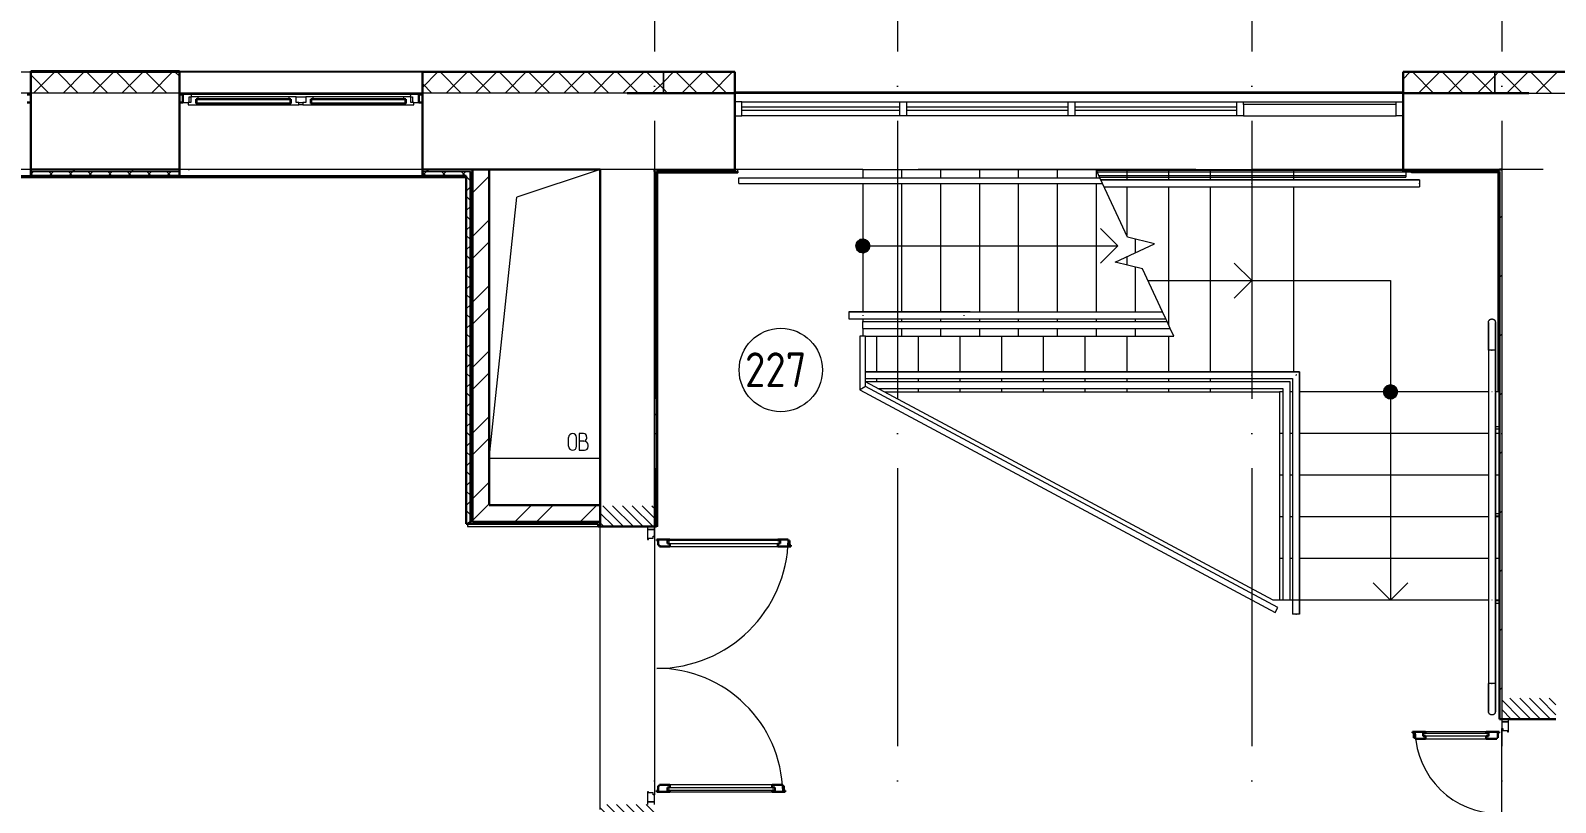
# Model space of a CAD drawing. Header units: millimetres. Extents: x -695119 to 412940, y -249585 to 622758.
# Drawn here: x 288449 to 299428, y 102757 to 108312 of the extents above; entities that cross this region are included whole.
import ezdxf

# ---------------------------------------------------------------- set-up
doc = ezdxf.new("R2010")
doc.units = ezdxf.units.MM
doc.linetypes.add('ADSK_Линия сетки', pattern=[25, 20, -2.5, 0, -2.5])
doc.linetypes.add('ADSK_Штриховая_ш2 п1_5', pattern=[4.5, 3, -1.5])
for name, color, linetype, lineweight in [('_ Окна', 252, 'Continuous', 30), ('Витраж', 252, 'Continuous', 9), ('Двери', 8, 'Continuous', 9), ('Лестницы', 8, 'Continuous', 9), ('Линии', 7, 'Continuous', 9), ('Марки помещений', 8, 'Continuous', 20), ('Ограждение', 8, 'Continuous', 9), ('Окна', 252, 'Continuous', 9), ('Оси', 252, 'Continuous', 9), ('Панели витража', 8, 'Continuous', 9), ('Перекрытие', 252, 'Continuous', 18), ('Стены внутренние', 252, 'Continuous', 18), ('Стены наружные', 252, 'Continuous', 18), ('Стены штриховка', 7, 'Continuous', 9), ('Стрелки вверх', 7, 'Continuous', 18)]:
    doc.layers.add(name, color=color, linetype=linetype, lineweight=lineweight)
doc.layers.add('Двери открывание', color=7, linetype='Continuous', lineweight=9, true_color=0xc0c0c0)
doc.styles.add('GOST Common_2', font='', dxfattribs={"width": 0.9, "height": 250})
doc.styles.get('GOST Common_2').set_extended_font_data('GOST type B')

# ---------------------------------------------------------------- blocks, each defined once
blk = doc.blocks.new('план 2 этажа')
at = {"layer": 'Двери', "lineweight": 18, "true_color": 0x636466}
h = blk.add_hatch(dxfattribs=at)
h.set_pattern_fill('FP_2', color=251, angle=-90, style=0, pattern_type=2)
h.set_pattern_definition([(315, (292745.813, 103866.636), (35.3553, 35.3553), [])])
h.paths.add_polyline_path([(292551, 102592), (292941, 102592), (292941, 102742), (292551, 102742)])
h.paths.add_polyline_path([(292551, 104742), (292941, 104742), (292941, 104892), (292551, 104892)])
h = blk.add_hatch(dxfattribs=at)
h.set_pattern_fill('FP_2', color=251, angle=90, style=0, pattern_type=2)
h.set_pattern_definition([(135, (299235.813, 102381.636), (-35.3553, -35.3553), [])])
h.paths.add_polyline_path([(299041, 101507), (299431, 101507), (299431, 101657), (299041, 101657), (299041, 101597)])
h.paths.add_polyline_path([(299041, 103357), (299431, 103357), (299431, 103507), (299041, 103507)])
at = {"layer": 'Стрелки вверх', "true_color": 0x636466}
h = blk.add_hatch(color=251, dxfattribs=at)
edge = h.paths.add_edge_path()
edge.add_arc((294441, 106762), 50, 0, 360)
for points in [[(294448, 106712), (294474, 106724), (294489, 106748), (294489, 106776), (294474, 106799), (294448, 106811), (294420, 106807), (294399, 106789), (294391, 106760), (294399, 106735), (294420, 106716)], [(298255, 105664), (298279, 105679), (298290, 105705), (298286, 105732), (298268, 105754), (298241, 105762), (298214, 105754), (298195, 105732), (298191, 105705), (298203, 105679), (298227, 105664)]]:
    blk.add_hatch(color=251, dxfattribs=at).paths.add_polyline_path(points)
h = blk.add_hatch(color=251, dxfattribs=at)
edge = h.paths.add_edge_path()
edge.add_arc((298241, 105712), 50, 0, 360)
at = {"layer": '_ Окна', "color": 251, "true_color": 0x636466}
for p, q in [((288451, 107852), (288426, 107852)), ((289546, 107852), (289521, 107852)), ((289546, 107794), (289546, 107852)), ((289644, 107818), (289641, 107818)), ((289641, 107818), (289641, 107786)), ((290321, 107818), (289644, 107818)), ((289644, 107818), (289644, 107786)), ((289644, 107786), (289644, 107818)), ((290321, 107786), (290321, 107818)), ((290321, 107818), (290321, 107786)), ((290324, 107818), (290321, 107818)), ((290324, 107786), (290324, 107818)), ((290471, 107818), (290468, 107818)), ((290468, 107818), (290468, 107786)), ((291148, 107818), (290471, 107818)), ((290471, 107818), (290471, 107786)), ((290471, 107786), (290471, 107818)), ((291148, 107786), (291148, 107818)), ((291148, 107818), (291148, 107786)), ((291151, 107818), (291148, 107818)), ((291151, 107786), (291151, 107818)), ((291271, 107852), (291246, 107852)), ((291246, 107852), (291246, 107794)), ((288426, 107794), (288451, 107794)), ((289521, 107794), (289546, 107794)), ((289641, 107786), (289644, 107786)), ((289644, 107786), (290321, 107786)), ((290321, 107786), (290324, 107786)), ((290468, 107786), (290471, 107786)), ((290471, 107786), (291148, 107786)), ((291148, 107786), (291151, 107786)), ((291246, 107794), (291271, 107794))]:
    blk.add_line(p, q, dxfattribs=at)
at = {"layer": '_ Окна', "color": 251, "lineweight": 18, "true_color": 0x636466}
for p, q in [((289605, 107852), (289546, 107852)), ((289546, 107852), (289546, 107794)), ((289592, 107794), (289592, 107835)), ((289592, 107835), (289604, 107835)), ((289604, 107835), (289604, 107794)), ((289654, 107835), (289604, 107835)), ((289610, 107835), (289605, 107852)), ((289641, 107786), (289641, 107818)), ((289641, 107818), (289659, 107818)), ((289659, 107818), (289654, 107835)), ((290310, 107835), (290306, 107818)), ((290306, 107818), (290324, 107818)), ((290361, 107835), (290310, 107835)), ((290324, 107818), (290324, 107786)), ((290361, 107794), (290361, 107835)), ((290431, 107835), (290431, 107794)), ((290481, 107835), (290431, 107835)), ((290468, 107786), (290468, 107818)), ((290468, 107818), (290486, 107818)), ((290486, 107818), (290481, 107835)), ((291137, 107835), (291133, 107818)), ((291133, 107818), (291151, 107818)), ((291188, 107835), (291137, 107835)), ((291151, 107818), (291151, 107786)), ((291186, 107852), (291182, 107835)), ((291246, 107852), (291186, 107852)), ((291188, 107794), (291188, 107835)), ((291188, 107835), (291200, 107835)), ((291200, 107835), (291200, 107794)), ((291246, 107794), (291246, 107852)), ((289546, 107794), (289584, 107794)), ((289604, 107794), (289584, 107794)), ((289584, 107794), (289584, 107777)), ((289584, 107777), (289640, 107777)), ((289640, 107777), (289641, 107778)), ((289659, 107786), (289641, 107786)), ((289641, 107778), (289642, 107777)), ((289642, 107777), (289656, 107777)), ((289656, 107777), (289659, 107786)), ((290324, 107786), (290306, 107786)), ((290306, 107786), (290308, 107777)), ((290308, 107777), (290323, 107777)), ((290323, 107777), (290324, 107778)), ((290324, 107778), (290325, 107777)), ((290325, 107777), (290381, 107777)), ((290381, 107794), (290361, 107794)), ((290381, 107777), (290381, 107794)), ((290431, 107794), (290411, 107794)), ((290411, 107794), (290411, 107777)), ((290411, 107777), (290467, 107777)), ((290467, 107777), (290468, 107778)), ((290486, 107786), (290468, 107786)), ((290468, 107778), (290469, 107777)), ((290469, 107777), (290483, 107777)), ((290483, 107777), (290486, 107786)), ((291151, 107786), (291133, 107786)), ((291133, 107786), (291135, 107777)), ((291135, 107777), (291150, 107777)), ((291150, 107777), (291151, 107778)), ((291151, 107778), (291152, 107777)), ((291152, 107777), (291208, 107777)), ((291208, 107794), (291188, 107794)), ((291208, 107777), (291208, 107794)), ((291208, 107794), (291246, 107794)), ((297183, 107779), (297183, 107699)), ((298281, 107779), (297183, 107779)), ((298281, 107699), (298281, 107779)), ((297183, 107699), (298281, 107699))]:
    blk.add_line(p, q, dxfattribs=at)
at = {"layer": 'Витраж', "color": 251, "lineweight": 18, "true_color": 0x636466}
for p, q in [((293571, 107799), (293521, 107799)), ((293521, 107699), (293521, 107799)), ((293571, 107699), (293571, 107799)), ((293521, 107699), (293571, 107699))]:
    blk.add_line(p, q, dxfattribs=at)
at = {"layer": 'Витраж', "color": 251, "true_color": 0x636466}
for p, q in [((293571, 107799), (294708, 107799)), ((294758, 107799), (295921, 107799)), ((295971, 107799), (297133, 107799)), ((297183, 107799), (298281, 107799)), ((294708, 107699), (293571, 107699)), ((295921, 107699), (294758, 107699)), ((297133, 107699), (295971, 107699))]:
    blk.add_line(p, q, dxfattribs=at)
at = {"layer": 'Витраж', "color": 251, "lineweight": 18, "true_color": 0x636466, "extrusion": (0, 0, -1)}
for p, q in [((294708, 107699), (294708, 107799)), ((294708, 107799), (294758, 107799)), ((294758, 107699), (294758, 107799)), ((295921, 107699), (295921, 107799)), ((295921, 107799), (295971, 107799)), ((295971, 107699), (295971, 107799)), ((297133, 107699), (297133, 107799)), ((297133, 107799), (297183, 107799)), ((297183, 107779), (297183, 107799)), ((298281, 107779), (298281, 107799)), ((298281, 107799), (298331, 107799)), ((298331, 107699), (298331, 107799)), ((294758, 107699), (294708, 107699)), ((295971, 107699), (295921, 107699)), ((297183, 107699), (297133, 107699)), ((298331, 107699), (298281, 107699))]:
    blk.add_line(p, q, dxfattribs=at)
at = {"layer": 'Двери', "color": 251, "linetype": 'ADSK_Штриховая_ш2 п1_5', "true_color": 0x636466}
for p, q in [((292551, 104892), (292551, 104742)), ((292941, 104742), (292941, 104892)), ((292551, 104742), (292941, 104742)), ((299041, 103507), (299041, 103357)), ((299041, 103357), (299431, 103357))]:
    blk.add_line(p, q, dxfattribs=at)
at = {"layer": 'Двери', "color": 251, "true_color": 0x636466}
for p, q in [((292941, 104742), (292891, 104742)), ((292891, 104742), (292891, 104722)), ((292941, 104722), (292941, 104742)), ((292891, 104722), (292941, 104722)), ((292941, 104722), (292891, 104722)), ((292891, 104722), (292891, 104650)), ((292891, 104650), (292899, 104650)), ((292899, 104650), (292899, 104659)), ((292899, 104659), (292933, 104659)), ((292933, 104659), (292933, 104673)), ((292933, 104673), (292941, 104673)), ((292941, 104673), (292941, 104722)), ((293035, 104641), (293035, 104620)), ((293847, 104641), (293035, 104641)), ((293829, 104650), (293053, 104650)), ((293847, 104620), (293847, 104641)), ((293035, 104620), (293847, 104620)), ((293053, 104600), (293829, 104600)), ((299091, 103357), (299041, 103357)), ((299041, 103357), (299041, 103337)), ((299041, 103337), (299091, 103337)), ((299091, 103337), (299041, 103337)), ((299041, 103337), (299041, 103288)), ((299091, 103337), (299091, 103357)), ((299091, 103265), (299091, 103337)), ((298475, 103256), (298947, 103256)), ((298475, 103235), (298475, 103256)), ((298947, 103235), (298475, 103235)), ((298929, 103265), (298493, 103265)), ((298493, 103215), (298929, 103215)), ((298947, 103256), (298947, 103235)), ((299041, 103288), (299049, 103288)), ((299049, 103288), (299049, 103274)), ((299049, 103274), (299083, 103274)), ((299083, 103274), (299083, 103265)), ((299083, 103265), (299091, 103265)), ((293789, 102884), (293053, 102884)), ((292899, 102834), (292891, 102834)), ((292891, 102834), (292891, 102762)), ((292899, 102825), (292899, 102834)), ((292933, 102825), (292899, 102825)), ((292933, 102811), (292933, 102825)), ((292941, 102811), (292933, 102811)), ((292941, 102762), (292941, 102811)), ((293035, 102864), (293807, 102864)), ((293035, 102843), (293035, 102864)), ((293807, 102843), (293035, 102843)), ((293053, 102834), (293789, 102834)), ((293807, 102864), (293807, 102843)), ((292941, 102762), (292891, 102762)), ((292891, 102762), (292891, 102742)), ((292891, 102762), (292941, 102762)), ((292941, 102742), (292941, 102762))]:
    blk.add_line(p, q, dxfattribs=at)
at = {"layer": 'Двери', "color": 251, "lineweight": 30, "true_color": 0x636466}
for p, q in [((293053, 104650), (292959, 104650)), ((292959, 104650), (292959, 104642)), ((292959, 104642), (292968, 104642)), ((292968, 104642), (292968, 104608)), ((293035, 104641), (293053, 104641)), ((293035, 104620), (293035, 104641)), ((293053, 104641), (293053, 104650)), ((293905, 104650), (293829, 104650)), ((293829, 104641), (293829, 104650)), ((293847, 104641), (293829, 104641)), ((293847, 104620), (293847, 104641)), ((293905, 104642), (293905, 104650)), ((293914, 104642), (293905, 104642)), ((293914, 104608), (293914, 104642)), ((292968, 104608), (292977, 104608)), ((292977, 104608), (292977, 104600)), ((292977, 104600), (293053, 104600)), ((293053, 104620), (293035, 104620)), ((293053, 104600), (293053, 104620)), ((293829, 104620), (293847, 104620)), ((293829, 104600), (293829, 104620)), ((293829, 104600), (293923, 104600)), ((293923, 104608), (293914, 104608)), ((293923, 104600), (293923, 104608)), ((298493, 103265), (298399, 103265)), ((298399, 103265), (298399, 103257)), ((298399, 103257), (298408, 103257)), ((298408, 103257), (298408, 103223)), ((298408, 103223), (298417, 103223)), ((298417, 103223), (298417, 103215)), ((298417, 103215), (298493, 103215)), ((298475, 103256), (298493, 103256)), ((298475, 103235), (298475, 103256)), ((298493, 103235), (298475, 103235)), ((298493, 103256), (298493, 103265)), ((298493, 103215), (298493, 103235)), ((299023, 103265), (298929, 103265)), ((298929, 103256), (298929, 103265)), ((298947, 103256), (298929, 103256)), ((298929, 103235), (298947, 103235)), ((298929, 103215), (298929, 103235)), ((298929, 103215), (299005, 103215)), ((298947, 103235), (298947, 103256)), ((299005, 103215), (299005, 103223)), ((299005, 103223), (299014, 103223)), ((299014, 103223), (299014, 103257)), ((299014, 103257), (299023, 103257)), ((299023, 103257), (299023, 103265)), ((292968, 102876), (292968, 102842)), ((292977, 102876), (292968, 102876)), ((293053, 102884), (292977, 102884)), ((292977, 102884), (292977, 102876)), ((293053, 102884), (293053, 102864)), ((293865, 102884), (293789, 102884)), ((293789, 102884), (293789, 102864)), ((293865, 102876), (293865, 102884)), ((293874, 102876), (293865, 102876)), ((293874, 102842), (293874, 102876)), ((292968, 102842), (292959, 102842)), ((292959, 102842), (292959, 102834)), ((292959, 102834), (293053, 102834)), ((293053, 102864), (293035, 102864)), ((293035, 102864), (293035, 102843)), ((293035, 102843), (293053, 102843)), ((293053, 102843), (293053, 102834)), ((293789, 102864), (293807, 102864)), ((293789, 102843), (293789, 102834)), ((293807, 102843), (293789, 102843)), ((293789, 102834), (293883, 102834)), ((293807, 102864), (293807, 102843)), ((293883, 102842), (293874, 102842)), ((293883, 102834), (293883, 102842))]:
    blk.add_line(p, q, dxfattribs=at)
at = {"layer": 'Двери открывание', "color": 251, "true_color": 0x636466}
for centre, radius, start, end in [((292959, 104668), 946, 270, 358.9097), ((292959, 102816), 906, 1.1384, 90), ((299023, 103283), 606, 181.7021, 270)]:
    blk.add_arc(centre, radius, start, end, dxfattribs=at)
at = {"layer": 'Лестницы', "color": 251, "true_color": 0x636466}
for p, q in [((294441, 107312), (294441, 107252)), ((294441, 107312), (294721, 107312)), ((294441, 107312), (294441, 107252)), ((294721, 107312), (295001, 107312)), ((294721, 107312), (294721, 107252)), ((294721, 107312), (294721, 107252)), ((295001, 107312), (295281, 107312)), ((295001, 107312), (295001, 107252)), ((295001, 107312), (295001, 107252)), ((295281, 107312), (295561, 107312)), ((295281, 107312), (295281, 107252)), ((295281, 107312), (295281, 107252)), ((295561, 107312), (295841, 107312)), ((295561, 107312), (295561, 107252)), ((295561, 107312), (295561, 107252)), ((295841, 107312), (296121, 107312)), ((295841, 107312), (295841, 107252)), ((295841, 107312), (295841, 107252)), ((296121, 107312), (296121, 107312)), ((296149, 107252), (296121, 107312)), ((296121, 107312), (296121, 107252)), ((296121, 107312), (296121, 107252)), ((296121, 107312), (296341, 107312)), ((296341, 107312), (296641, 107312)), ((296341, 107312), (296341, 107237)), ((296341, 107312), (296341, 107237)), ((296641, 107312), (296941, 107312)), ((296641, 107312), (296641, 107237)), ((296641, 107312), (296641, 107237)), ((296941, 107312), (297241, 107312)), ((296941, 107312), (296941, 107237)), ((296941, 107312), (296941, 107237)), ((298331, 107312), (297241, 107312)), ((297241, 107312), (297241, 107237)), ((297241, 107312), (297241, 107237)), ((294441, 107212), (294441, 106287)), ((294441, 107212), (294441, 106287)), ((294721, 107212), (294721, 106287)), ((294721, 107212), (294721, 106287)), ((295001, 107212), (295001, 106287)), ((295001, 107212), (295001, 106287)), ((295281, 107212), (295281, 106287)), ((295281, 107212), (295281, 106287)), ((295561, 107212), (295561, 106287)), ((295561, 107212), (295561, 106287)), ((295841, 107212), (295841, 106287)), ((295841, 107212), (295841, 106287)), ((296121, 107212), (296121, 106287)), ((296121, 107212), (296121, 106287)), ((296348, 106825), (296168, 107212)), ((296341, 107187), (296341, 106840)), ((296341, 107187), (296341, 106840)), ((296641, 107187), (296641, 106197)), ((296641, 107187), (296641, 106197)), ((296941, 107187), (296941, 105857)), ((296941, 107187), (296941, 105857)), ((297241, 107187), (297241, 105857)), ((297241, 107187), (297241, 105857)), ((296259, 106646), (296542, 106778)), ((296542, 106778), (296348, 106825)), ((296401, 106812), (296401, 106712)), ((296401, 106812), (296401, 106712)), ((296454, 106598), (296259, 106646)), ((296341, 106684), (296341, 106626)), ((296341, 106684), (296341, 106626)), ((296401, 106611), (296401, 106287)), ((296401, 106611), (296401, 106287)), ((296599, 106287), (296454, 106598)), ((294441, 106237), (294441, 106217)), ((294441, 106237), (294441, 106217)), ((294721, 106237), (294721, 106217)), ((294721, 106237), (294721, 106217)), ((295001, 106237), (295001, 106217)), ((295001, 106237), (295001, 106217)), ((295281, 106237), (295281, 106217)), ((295281, 106237), (295281, 106217)), ((295561, 106237), (295561, 106217)), ((295561, 106237), (295561, 106217)), ((295841, 106237), (295841, 106217)), ((295841, 106237), (295841, 106217)), ((296121, 106237), (296121, 106217)), ((296121, 106237), (296121, 106217)), ((296401, 106237), (296401, 106217)), ((296401, 106237), (296401, 106217)), ((296632, 106217), (296622, 106237)), ((294441, 106167), (294441, 106112)), ((294441, 106167), (294441, 106112)), ((294461, 106112), (294721, 106112)), ((294541, 106112), (294541, 105857)), ((294541, 106112), (294541, 105857)), ((294721, 106167), (294721, 106112)), ((294721, 106167), (294721, 106112)), ((294721, 106112), (295001, 106112)), ((294841, 106112), (294841, 105857)), ((294841, 106112), (294841, 105857)), ((295001, 106167), (295001, 106112)), ((295001, 106167), (295001, 106112)), ((295001, 106112), (295281, 106112)), ((295141, 106112), (295141, 105857)), ((295141, 106112), (295141, 105857)), ((295281, 106167), (295281, 106112)), ((295281, 106167), (295281, 106112)), ((295281, 106112), (295561, 106112)), ((295441, 106112), (295441, 105857)), ((295441, 106112), (295441, 105857)), ((295561, 106167), (295561, 106112)), ((295561, 106167), (295561, 106112)), ((295561, 106112), (295841, 106112)), ((295741, 106112), (295741, 105857)), ((295741, 106112), (295741, 105857)), ((295841, 106167), (295841, 106112)), ((295841, 106167), (295841, 106112)), ((295841, 106112), (296121, 106112)), ((296041, 106112), (296041, 105857)), ((296041, 106112), (296041, 105857)), ((296121, 106167), (296121, 106112)), ((296121, 106167), (296121, 106112)), ((296121, 106112), (296401, 106112)), ((296341, 106112), (296341, 105857)), ((296341, 106112), (296341, 105857)), ((296401, 106167), (296401, 106112)), ((296401, 106167), (296401, 106112)), ((296401, 106112), (296681, 106112)), ((296641, 106112), (296641, 105857)), ((296641, 106112), (296641, 105857)), ((296681, 106112), (296655, 106167)), ((294541, 105807), (294541, 105787)), ((294541, 105807), (294541, 105787)), ((294841, 105807), (294841, 105787)), ((294841, 105807), (294841, 105787)), ((294841, 105737), (294841, 105712)), ((294841, 105737), (294841, 105712)), ((295141, 105807), (295141, 105787)), ((295141, 105807), (295141, 105787)), ((295141, 105737), (295141, 105712)), ((295141, 105737), (295141, 105712)), ((295441, 105807), (295441, 105787)), ((295441, 105807), (295441, 105787)), ((295441, 105737), (295441, 105712)), ((295441, 105737), (295441, 105712)), ((295741, 105807), (295741, 105787)), ((295741, 105807), (295741, 105787)), ((295741, 105737), (295741, 105712)), ((295741, 105737), (295741, 105712)), ((296041, 105807), (296041, 105787)), ((296041, 105807), (296041, 105787)), ((296041, 105737), (296041, 105712)), ((296041, 105737), (296041, 105712)), ((296341, 105807), (296341, 105787)), ((296341, 105807), (296341, 105787)), ((296341, 105737), (296341, 105712)), ((296341, 105737), (296341, 105712)), ((296641, 105807), (296641, 105787)), ((296641, 105807), (296641, 105787)), ((296641, 105737), (296641, 105712)), ((296641, 105737), (296641, 105712)), ((296941, 105807), (296941, 105787)), ((296941, 105807), (296941, 105787)), ((296941, 105737), (296941, 105712)), ((296941, 105737), (296941, 105712)), ((297241, 105807), (297241, 105787)), ((297241, 105807), (297241, 105787)), ((297241, 105737), (297241, 105712)), ((297241, 105737), (297241, 105712)), ((294597, 105712), (294841, 105712)), ((294841, 105712), (295141, 105712)), ((295141, 105712), (295441, 105712)), ((295441, 105712), (295741, 105712)), ((295741, 105712), (296041, 105712)), ((296041, 105712), (296341, 105712)), ((296341, 105712), (296641, 105712)), ((296641, 105712), (296941, 105712)), ((296941, 105712), (297241, 105712)), ((297241, 105712), (297441, 105712)), ((297466, 105712), (297441, 105712)), ((297441, 105712), (297441, 105412)), ((297536, 105712), (297516, 105712)), ((298946, 105712), (297586, 105712)), ((299026, 105712), (298996, 105712)), ((297441, 105412), (297441, 105112)), ((297466, 105412), (297441, 105412)), ((297466, 105412), (297441, 105412)), ((297536, 105412), (297516, 105412)), ((297536, 105412), (297516, 105412)), ((298946, 105412), (297586, 105412)), ((298946, 105412), (297586, 105412)), ((299026, 105412), (298996, 105412)), ((299026, 105412), (298996, 105412)), ((297441, 105112), (297441, 104812)), ((297466, 105112), (297441, 105112)), ((297466, 105112), (297441, 105112)), ((297536, 105112), (297516, 105112)), ((297536, 105112), (297516, 105112)), ((298946, 105112), (297586, 105112)), ((298946, 105112), (297586, 105112)), ((299026, 105112), (298996, 105112)), ((299026, 105112), (298996, 105112)), ((297441, 104812), (297441, 104512)), ((297466, 104812), (297441, 104812)), ((297466, 104812), (297441, 104812)), ((297536, 104812), (297516, 104812)), ((297536, 104812), (297516, 104812)), ((298946, 104812), (297586, 104812)), ((298946, 104812), (297586, 104812)), ((299026, 104812), (298996, 104812)), ((299026, 104812), (298996, 104812)), ((297441, 104512), (297441, 104212)), ((297466, 104512), (297441, 104512)), ((297466, 104512), (297441, 104512)), ((297536, 104512), (297516, 104512)), ((297536, 104512), (297516, 104512)), ((298946, 104512), (297586, 104512)), ((298946, 104512), (297586, 104512)), ((299026, 104512), (298996, 104512)), ((299026, 104512), (298996, 104512)), ((297466, 104212), (297441, 104212)), ((298946, 104212), (297516, 104212)), ((299026, 104212), (298996, 104212))]:
    blk.add_line(p, q, dxfattribs=at)
at = {"layer": 'Линии', "color": 251, "lineweight": 18, "ltscale": 100, "true_color": 0x636466}
for p, q in [((292551, 107312), (291951, 107114)), ((291751, 105232), (291951, 107114)), ((292430, 105411), (292400, 105411)), ((292400, 105411), (292400, 105291)), ((292323, 105320), (292323, 105383)), ((292380, 105320), (292380, 105383)), ((292434, 105358), (292400, 105358)), ((292400, 105291), (292437, 105291)), ((292454, 105378), (292454, 105388)), ((292464, 105318), (292464, 105328)), ((292551, 105232), (291751, 105232))]:
    blk.add_line(p, q, dxfattribs=at)
at = {"layer": 'Линии', "color": 251, "lineweight": 18, "true_color": 0x636466}
for centre, radius, start, end in [((292352, 105383), 28.7, 0, 180), ((292430, 105388), 23.3, 0, 90), ((292352, 105320), 28.7, 180, 0), ((292434, 105378), 20, 270, 0), ((292434, 105328), 30, 0, 90), ((292437, 105318), 26.7, 270, 0)]:
    blk.add_arc(centre, radius, start, end, dxfattribs=at)
at = {"layer": 'Марки помещений', "color": 251, "true_color": 0x636466}
blk.add_circle((293851, 105869), 300, dxfattribs=at)
at = {"layer": 'Ограждение', "color": 251, "true_color": 0x636466}
for p, q in [((292966, 107287), (293541, 107287)), ((292966, 104742), (292966, 107287)), ((293521, 107297), (293541, 107297)), ((293541, 107297), (293541, 107287)), ((296123, 107307), (297241, 107307)), ((296129, 107294), (297241, 107294)), ((296141, 107269), (297241, 107269)), ((297241, 107307), (298331, 107307)), ((297241, 107294), (298350, 107294)), ((297241, 107269), (298350, 107269)), ((298350, 107297), (298350, 107257)), ((298350, 107294), (298350, 107269)), ((298391, 107287), (298391, 107297)), ((299016, 107287), (298391, 107287)), ((299016, 105712), (299016, 107287)), ((293550, 107252), (293975, 107252)), ((293550, 107212), (293550, 107252)), ((293550, 107212), (293975, 107212)), ((293975, 107252), (294161, 107252)), ((293975, 107212), (294161, 107212)), ((294161, 107252), (296149, 107252)), ((294161, 107212), (296168, 107212)), ((296146, 107257), (297241, 107257)), ((296168, 107212), (296149, 107252)), ((296168, 107212), (296149, 107252)), ((297247, 107237), (296156, 107237)), ((296156, 107237), (297241, 107237)), ((296179, 107187), (297247, 107187)), ((296179, 107187), (297241, 107187)), ((297241, 107257), (298350, 107257)), ((297241, 107237), (298450, 107237)), ((297241, 107187), (298450, 107187)), ((298350, 107237), (297247, 107237)), ((297247, 107187), (298350, 107187)), ((298450, 107237), (298350, 107237)), ((298350, 107187), (298450, 107187)), ((298450, 107237), (298450, 107187)), ((298450, 107209), (298450, 107214)), ((294441, 106287), (294341, 106287)), ((294341, 106287), (294341, 106237)), ((294341, 106287), (294441, 106287)), ((294441, 106287), (296599, 106287)), ((295214, 106287), (294449, 106287)), ((296622, 106237), (296599, 106287)), ((294341, 106264), (294341, 106259)), ((294341, 106237), (294441, 106237)), ((294341, 106237), (294441, 106237)), ((294441, 106237), (296622, 106237)), ((294441, 106217), (296632, 106217)), ((294441, 106167), (294441, 106217)), ((294449, 106237), (295214, 106237)), ((295171, 106259), (295171, 106264)), ((296655, 106167), (296632, 106217)), ((296655, 106167), (296632, 106217)), ((294421, 106112), (294421, 105727)), ((294461, 106112), (294421, 106112)), ((294441, 106167), (296655, 106167)), ((294461, 105751), (294461, 106112)), ((298946, 106012), (298946, 105711)), ((298996, 106012), (298946, 106012)), ((298946, 106012), (298946, 105712)), ((298973, 106012), (298968, 106012)), ((298968, 106012), (298971, 106012)), ((298971, 106012), (298973, 106012)), ((298996, 105711), (298996, 106012)), ((298996, 106012), (298996, 105712)), ((297247, 105857), (294461, 105857)), ((294461, 105857), (297241, 105857)), ((297241, 105857), (297586, 105857)), ((297586, 105857), (297247, 105857)), ((297586, 104212), (297586, 105857)), ((297586, 105857), (297586, 104112)), ((294461, 105807), (297247, 105807)), ((294461, 105807), (297241, 105807)), ((297430, 104159), (294461, 105751)), ((294466, 105787), (297241, 105787)), ((294466, 105782), (294466, 105787)), ((294550, 105737), (297241, 105737)), ((297241, 105807), (297536, 105807)), ((297241, 105787), (297516, 105787)), ((297241, 105737), (297466, 105737)), ((297247, 105807), (297536, 105807)), ((297466, 105737), (297466, 104212)), ((297516, 105787), (297516, 104212)), ((297536, 105807), (297536, 104212)), ((297536, 105807), (297536, 104112)), ((294421, 105727), (297411, 104123)), ((298946, 105712), (298946, 104212)), ((298946, 105706), (298946, 104206)), ((298996, 105712), (298996, 104212)), ((298996, 104206), (298996, 105706)), ((299026, 105461), (298996, 105461)), ((298996, 105446), (299026, 105446)), ((291596, 104762), (291596, 104742)), ((291596, 104742), (292536, 104742)), ((292966, 104742), (292956, 104742)), ((299026, 104835), (298996, 104835)), ((298996, 104820), (299026, 104820)), ((297516, 104212), (297466, 104212)), ((297536, 104212), (297536, 104112)), ((297586, 104112), (297586, 104212)), ((298946, 104212), (298946, 103612)), ((298946, 104206), (298946, 103912)), ((298996, 104212), (298996, 103612)), ((299026, 104207), (298996, 104207)), ((298996, 103912), (298996, 104206)), ((298996, 104192), (299026, 104192)), ((297411, 104123), (297430, 104159)), ((297586, 104112), (297536, 104112)), ((297558, 104112), (297563, 104112)), ((298946, 103912), (298946, 103612)), ((298996, 103612), (298996, 103912)), ((298996, 103612), (298946, 103612)), ((298968, 103612), (298973, 103612)), ((298971, 103612), (298968, 103612)), ((298973, 103612), (298971, 103612))]:
    blk.add_line(p, q, dxfattribs=at)
at = {"layer": 'Ограждение', "color": 251, "true_color": 0x636466, "flags": 128}
for points in [[(298946, 106212), (298946, 106213), (298946, 106214), (298946, 106215), (298946, 106216), (298946, 106217), (298947, 106218), (298947, 106219), (298947, 106220), (298947, 106220), (298948, 106221), (298948, 106222), (298949, 106223), (298949, 106224), (298950, 106225), (298950, 106226), (298951, 106227), (298951, 106227), (298952, 106228), (298953, 106229), (298953, 106230), (298954, 106230), (298955, 106231), (298956, 106232), (298956, 106232), (298957, 106233), (298958, 106233), (298959, 106234), (298960, 106234), (298961, 106235), (298962, 106235), (298963, 106235), (298964, 106236), (298965, 106236), (298966, 106236), (298967, 106236), (298968, 106236), (298969, 106237), (298970, 106237), (298971, 106237), (298971, 106237)], [(298946, 106012), (298946, 106020), (298946, 106028), (298946, 106036), (298946, 106043), (298946, 106051), (298946, 106059), (298946, 106067), (298946, 106075), (298946, 106082), (298946, 106090), (298946, 106097), (298946, 106104), (298946, 106111), (298946, 106118), (298946, 106125), (298946, 106131), (298946, 106137), (298946, 106144), (298946, 106149), (298946, 106155), (298946, 106161), (298946, 106166), (298946, 106171), (298946, 106175), (298946, 106180), (298946, 106184), (298946, 106188), (298946, 106192), (298946, 106195), (298946, 106198), (298946, 106201), (298946, 106203), (298946, 106205), (298946, 106207), (298946, 106209), (298946, 106210), (298946, 106211), (298946, 106211), (298946, 106212), (298946, 106212)], [(298946, 106212), (298946, 106211), (298946, 106211), (298946, 106210), (298946, 106209), (298946, 106208), (298946, 106206), (298946, 106204), (298946, 106201), (298946, 106199), (298946, 106196), (298946, 106193), (298946, 106189), (298946, 106185), (298946, 106181), (298946, 106177), (298946, 106172), (298946, 106167), (298946, 106162), (298946, 106157), (298946, 106151), (298946, 106145), (298946, 106139), (298946, 106133), (298946, 106126), (298946, 106120), (298946, 106113), (298946, 106106), (298946, 106099), (298946, 106092), (298946, 106084), (298946, 106077), (298946, 106069), (298946, 106061), (298946, 106053), (298946, 106046), (298946, 106038), (298946, 106030), (298946, 106022), (298946, 106014), (298946, 106012)], [(298971, 106237), (298972, 106237), (298973, 106237), (298974, 106236), (298975, 106236), (298976, 106236), (298977, 106236), (298978, 106236), (298979, 106235), (298980, 106235), (298981, 106235), (298981, 106234), (298982, 106234), (298983, 106233), (298984, 106233), (298985, 106232), (298986, 106232), (298987, 106231), (298987, 106230), (298988, 106230), (298989, 106229), (298989, 106228), (298990, 106228), (298991, 106227), (298991, 106226), (298992, 106225), (298992, 106224), (298993, 106223), (298993, 106223), (298994, 106222), (298994, 106221), (298994, 106220), (298995, 106219), (298995, 106218), (298995, 106217), (298995, 106216), (298996, 106215), (298996, 106214), (298996, 106213), (298996, 106212), (298996, 106212)], [(298996, 106012), (298996, 106020), (298996, 106028), (298996, 106036), (298996, 106043), (298996, 106051), (298996, 106059), (298996, 106067), (298996, 106075), (298996, 106082), (298996, 106090), (298996, 106097), (298996, 106104), (298996, 106111), (298996, 106118), (298996, 106125), (298996, 106131), (298996, 106137), (298996, 106144), (298996, 106149), (298996, 106155), (298996, 106161), (298996, 106166), (298996, 106171), (298996, 106175), (298996, 106180), (298996, 106184), (298996, 106188), (298996, 106192), (298996, 106195), (298996, 106198), (298996, 106201), (298996, 106203), (298996, 106205), (298996, 106207), (298996, 106209), (298996, 106210), (298996, 106211), (298996, 106211), (298996, 106212), (298996, 106212)], [(298996, 106212), (298996, 106211), (298996, 106211), (298996, 106210), (298996, 106209), (298996, 106208), (298996, 106206), (298996, 106204), (298996, 106201), (298996, 106199), (298996, 106196), (298996, 106193), (298996, 106189), (298996, 106185), (298996, 106181), (298996, 106177), (298996, 106172), (298996, 106167), (298996, 106162), (298996, 106157), (298996, 106151), (298996, 106145), (298996, 106139), (298996, 106133), (298996, 106126), (298996, 106120), (298996, 106113), (298996, 106106), (298996, 106099), (298996, 106092), (298996, 106084), (298996, 106077), (298996, 106069), (298996, 106061), (298996, 106053), (298996, 106046), (298996, 106038), (298996, 106030), (298996, 106022), (298996, 106014), (298996, 106012)], [(298946, 103612), (298946, 103604), (298946, 103596), (298946, 103588), (298946, 103580), (298946, 103572), (298946, 103564), (298946, 103556), (298946, 103549), (298946, 103541), (298946, 103534), (298946, 103526), (298946, 103519), (298946, 103512), (298946, 103505), (298946, 103499), (298946, 103492), (298946, 103486), (298946, 103480), (298946, 103474), (298946, 103468), (298946, 103463), (298946, 103457), (298946, 103453), (298946, 103448), (298946, 103443), (298946, 103439), (298946, 103435), (298946, 103432), (298946, 103428), (298946, 103425), (298946, 103422), (298946, 103420), (298946, 103418), (298946, 103416), (298946, 103415), (298946, 103413), (298946, 103412), (298946, 103412), (298946, 103412), (298946, 103412)], [(298946, 103412), (298946, 103412), (298946, 103412), (298946, 103413), (298946, 103414), (298946, 103416), (298946, 103417), (298946, 103419), (298946, 103422), (298946, 103424), (298946, 103427), (298946, 103431), (298946, 103434), (298946, 103438), (298946, 103442), (298946, 103447), (298946, 103451), (298946, 103456), (298946, 103461), (298946, 103467), (298946, 103472), (298946, 103478), (298946, 103484), (298946, 103490), (298946, 103497), (298946, 103504), (298946, 103510), (298946, 103517), (298946, 103524), (298946, 103532), (298946, 103539), (298946, 103547), (298946, 103554), (298946, 103562), (298946, 103570), (298946, 103578), (298946, 103586), (298946, 103594), (298946, 103601), (298946, 103609), (298946, 103612)], [(298996, 103612), (298996, 103604), (298996, 103596), (298996, 103588), (298996, 103580), (298996, 103572), (298996, 103564), (298996, 103556), (298996, 103549), (298996, 103541), (298996, 103534), (298996, 103526), (298996, 103519), (298996, 103512), (298996, 103505), (298996, 103499), (298996, 103492), (298996, 103486), (298996, 103480), (298996, 103474), (298996, 103468), (298996, 103463), (298996, 103457), (298996, 103453), (298996, 103448), (298996, 103443), (298996, 103439), (298996, 103435), (298996, 103432), (298996, 103428), (298996, 103425), (298996, 103422), (298996, 103420), (298996, 103418), (298996, 103416), (298996, 103415), (298996, 103413), (298996, 103412), (298996, 103412), (298996, 103412), (298996, 103412)], [(298996, 103412), (298996, 103412), (298996, 103412), (298996, 103413), (298996, 103414), (298996, 103416), (298996, 103417), (298996, 103419), (298996, 103422), (298996, 103424), (298996, 103427), (298996, 103431), (298996, 103434), (298996, 103438), (298996, 103442), (298996, 103447), (298996, 103451), (298996, 103456), (298996, 103461), (298996, 103467), (298996, 103472), (298996, 103478), (298996, 103484), (298996, 103490), (298996, 103497), (298996, 103504), (298996, 103510), (298996, 103517), (298996, 103524), (298996, 103532), (298996, 103539), (298996, 103547), (298996, 103554), (298996, 103562), (298996, 103570), (298996, 103578), (298996, 103586), (298996, 103594), (298996, 103601), (298996, 103609), (298996, 103612)], [(298971, 103387), (298970, 103387), (298969, 103387), (298968, 103387), (298967, 103387), (298966, 103387), (298965, 103387), (298964, 103388), (298963, 103388), (298962, 103388), (298961, 103389), (298960, 103389), (298959, 103389), (298958, 103390), (298958, 103390), (298957, 103391), (298956, 103392), (298955, 103392), (298954, 103393), (298954, 103394), (298953, 103394), (298952, 103395), (298952, 103396), (298951, 103396), (298950, 103397), (298950, 103398), (298949, 103399), (298949, 103400), (298948, 103401), (298948, 103402), (298948, 103403), (298947, 103404), (298947, 103404), (298947, 103405), (298946, 103406), (298946, 103407), (298946, 103408), (298946, 103409), (298946, 103410), (298946, 103411), (298946, 103412)], [(298996, 103412), (298996, 103411), (298996, 103410), (298996, 103409), (298995, 103408), (298995, 103407), (298995, 103406), (298995, 103405), (298995, 103404), (298994, 103403), (298994, 103402), (298993, 103401), (298993, 103400), (298993, 103399), (298992, 103398), (298991, 103398), (298991, 103397), (298990, 103396), (298990, 103395), (298989, 103394), (298988, 103394), (298987, 103393), (298987, 103392), (298986, 103392), (298985, 103391), (298984, 103391), (298983, 103390), (298983, 103390), (298982, 103389), (298981, 103389), (298980, 103388), (298979, 103388), (298978, 103388), (298977, 103387), (298976, 103387), (298975, 103387), (298974, 103387), (298973, 103387), (298972, 103387), (298971, 103387), (298971, 103387)]]:
    blk.add_lwpolyline(points, dxfattribs=at)
at = {"layer": 'Ограждение', "color": 251, "true_color": 0x636466}
for points in [[(297241, 107210), (297241, 107210), (297241, 107212), (297241, 107213), (297241, 107214)], [(294441, 106264), (294441, 106263), (294441, 106262), (294441, 106260), (294441, 106260)], [(297241, 105830), (297241, 105830), (297241, 105832), (297241, 105833), (297241, 105834)], [(298973, 105712), (298972, 105712), (298971, 105712), (298969, 105712), (298969, 105712)], [(298973, 104212), (298972, 104212), (298971, 104212), (298969, 104212), (298969, 104212)]]:
    blk.add_open_spline(points, degree=3, dxfattribs=at)
for points, knots in [([(294461, 105751), (294461, 105751), (294460, 105750), (294459, 105749), (294457, 105748), (294455, 105747), (294453, 105746), (294451, 105745), (294448, 105743), (294446, 105742), (294443, 105740), (294441, 105739), (294438, 105737), (294436, 105735), (294433, 105734), (294431, 105733), (294429, 105731), (294427, 105730), (294425, 105729), (294423, 105728), (294421, 105727), (294421, 105727), (294421, 105727)], [0, 0, 0, 0, 0.083333, 0.166667, 0.208333, 0.25, 0.291667, 0.333333, 0.375, 0.416667, 0.458333, 0.5, 0.541667, 0.583333, 0.625, 0.666667, 0.708333, 0.75, 0.791667, 0.833333, 0.916667, 1, 1, 1, 1]), ([(297563, 105834), (297563, 105834), (297562, 105833), (297561, 105832), (297559, 105830), (297559, 105830), (297558, 105829)], [-0.5298173, -0.5298173, -0.5298173, -0.5298173, -0.52083333, -0.5, -0.47916667, -0.4701827, -0.4701827, -0.4701827, -0.4701827]), ([(291596, 104742), (291596, 104742), (291596, 104742), (291596, 104742), (291596, 104742), (291597, 104743), (291597, 104743), (291597, 104743), (291598, 104744), (291598, 104744), (291599, 104744), (291599, 104745), (291600, 104746), (291600, 104746), (291601, 104747)], [0, 0, 0, 0, 0.166667, 0.25, 0.333333, 0.416667, 0.458333, 0.5, 0.583333, 0.666667, 0.708333, 0.75, 0.833333, 1, 1, 1, 1])]:
    blk.add_open_spline(points, degree=3, knots=knots, dxfattribs=at)
at = {"layer": 'Окна', "color": 251, "true_color": 0x636466}
for p, q in [((291186, 107852), (289605, 107852)), ((290310, 107835), (289654, 107835)), ((290361, 107835), (290431, 107835)), ((291137, 107835), (290481, 107835)), ((289640, 107777), (289642, 107777)), ((289656, 107777), (290308, 107777)), ((290323, 107777), (290325, 107777)), ((290381, 107794), (290411, 107794)), ((290411, 107777), (290381, 107777)), ((290467, 107777), (290469, 107777)), ((290483, 107777), (291135, 107777)), ((291150, 107777), (291152, 107777))]:
    blk.add_line(p, q, dxfattribs=at)
at = {"layer": 'Оси', "color": 251, "linetype": 'ADSK_Линия сетки', "ltscale": 100, "true_color": 0x636466}
for p, q in [((292941, 112662), (292941, 46686)), ((294691, 112662), (294691, 46686)), ((297241, 112662), (297241, 46686)), ((299041, 112662), (299041, 46686)), ((326841, 107312), (255119, 107312))]:
    blk.add_line(p, q, dxfattribs=at)
at = {"layer": 'Панели витража', "color": 251, "lineweight": 18, "true_color": 0x636466}
for p, q in [((293571, 107762), (294708, 107762)), ((293571, 107737), (293571, 107762)), ((294708, 107737), (293571, 107737)), ((294708, 107737), (294708, 107762)), ((294758, 107762), (295921, 107762)), ((294758, 107737), (294758, 107762)), ((295921, 107737), (294758, 107737)), ((295921, 107737), (295921, 107762)), ((295971, 107762), (297133, 107762)), ((295971, 107737), (295971, 107762)), ((297133, 107737), (295971, 107737)), ((297133, 107737), (297133, 107762))]:
    blk.add_line(p, q, dxfattribs=at)
at = {"layer": 'Перекрытие', "color": 251, "ltscale": 100, "true_color": 0x636466}
for p, q in [((294441, 107312), (293541, 107312)), ((298331, 107312), (297541, 107312)), ((297541, 107312), (297541, 107237)), ((297541, 107187), (297541, 105857)), ((297395, 104212), (294461, 105785)), ((292551, 105232), (291751, 105232)), ((297466, 104212), (297395, 104212)), ((297536, 104212), (297516, 104212)), ((298946, 104212), (297586, 104212)), ((299026, 104212), (298996, 104212))]:
    blk.add_line(p, q, dxfattribs=at)
at = {"layer": 'Стены внутренние', "color": 251, "true_color": 0x636466}
for p, q in [((286701, 108014), (288451, 108014)), ((289521, 108014), (291271, 108014)), ((292746, 107862), (277266, 107862)), ((293521, 107862), (298331, 107862)), ((299236, 107862), (323341, 107862)), ((288451, 107312), (286701, 107312)), ((291271, 107312), (289521, 107312)), ((292941, 107312), (293521, 107312)), ((292941, 104742), (292941, 107297)), ((298331, 107312), (299026, 107312)), ((299041, 107312), (299041, 103357)), ((292551, 102707), (292551, 104762)), ((292941, 104673), (292941, 102811)), ((299041, 101726), (299041, 103288))]:
    blk.add_line(p, q, dxfattribs=at)
at = {"layer": 'Стены внутренние', "color": 251, "lineweight": 30, "true_color": 0x636466}
for p, q in [((288451, 107312), (288451, 108014)), ((288451, 108014), (289521, 108014)), ((289521, 107312), (289521, 108014)), ((291271, 107312), (291271, 108014)), ((293521, 108014), (291271, 108014)), ((293521, 107312), (293521, 108014)), ((298331, 107312), (298331, 108014)), ((298331, 108014), (300686, 108014)), ((292746, 107862), (293521, 107862)), ((299236, 107862), (298331, 107862)), ((289521, 107312), (288451, 107312)), ((292551, 107312), (291751, 107312)), ((292551, 104897), (292551, 107312)), ((292941, 107297), (292941, 107312)), ((299041, 107312), (299026, 107312)), ((292551, 104762), (292551, 104777)), ((292941, 104742), (292551, 104742)), ((299431, 103357), (299041, 103357))]:
    blk.add_line(p, q, dxfattribs=at)
at = {"layer": 'Стены внутренние', "color": 251, "linetype": 'Continuous', "lineweight": 9, "true_color": 0x636466}
for p, q in [((288581, 107862), (288453, 107990)), ((288472, 107862), (288622, 108012)), ((288793, 107862), (288643, 108012)), ((288684, 107862), (288834, 108012)), ((289005, 107862), (288855, 108012)), ((288888, 108012), (288887, 108014)), ((288896, 107862), (289046, 108012)), ((289031, 108014), (289030, 108012)), ((289218, 107862), (289068, 108012)), ((289108, 107862), (289258, 108012)), ((289430, 107862), (289280, 108012)), ((289320, 107862), (289470, 108012)), ((289519, 107985), (289492, 108012)), ((291271, 107903), (291379, 108012)), ((291271, 107983), (291273, 107983)), ((291339, 107862), (291271, 107930)), ((291551, 107862), (291401, 108012)), ((291442, 107862), (291592, 108012)), ((291763, 107862), (291613, 108012)), ((291654, 107862), (291804, 108012)), ((291975, 107862), (291825, 108012)), ((291847, 108014), (291846, 108012)), ((291866, 107862), (292016, 108012)), ((292187, 107862), (292037, 108012)), ((292078, 107862), (292228, 108012)), ((292081, 108014), (292080, 108012)), ((292400, 107862), (292250, 108012)), ((292290, 107862), (292440, 108012)), ((292612, 107862), (292462, 108012)), ((292502, 107862), (292652, 108012)), ((292824, 107862), (292674, 108012)), ((292714, 107862), (292864, 108012)), ((292759, 108012), (292758, 108014)), ((293004, 107894), (292886, 108012)), ((292926, 107862), (293004, 107939)), ((293004, 107983), (293006, 107983)), ((293006, 107983), (293008, 107983)), ((293008, 107943), (293076, 108012)), ((293248, 107862), (293098, 108012)), ((293139, 107862), (293289, 108012)), ((293460, 107862), (293310, 108012)), ((293351, 107862), (293501, 108012)), ((293489, 108014), (293488, 108012)), ((298331, 107963), (298380, 108012)), ((298551, 107862), (298401, 108012)), ((298442, 107862), (298592, 108012)), ((298764, 107862), (298614, 108012)), ((298654, 107862), (298804, 108012)), ((298976, 107862), (298826, 108012)), ((298866, 107862), (298989, 107984)), ((298991, 107992), (298989, 107989)), ((298993, 107996), (298991, 107992)), ((298993, 107988), (299016, 108012)), ((299188, 107862), (299038, 108012)), ((299078, 107862), (299228, 108012)), ((299400, 107862), (299250, 108012)), ((299290, 107862), (299440, 108012)), ((293036, 107862), (293008, 107890)), ((298339, 107862), (298331, 107870))]:
    blk.add_line(p, q, dxfattribs=at)
at = {"layer": 'Стены наружные', "color": 251, "lineweight": 30, "true_color": 0x636466}
for p, q in [((288451, 108019), (289521, 108019)), ((288451, 108019), (288451, 108014)), ((289521, 108014), (288451, 108014)), ((289521, 108019), (289521, 108014)), ((288451, 107267), (288451, 107312)), ((289521, 107267), (288451, 107267)), ((289521, 107267), (289521, 107312)), ((291751, 107312), (291271, 107312)), ((291271, 107267), (291271, 107312)), ((291586, 107267), (291271, 107267)), ((291586, 107262), (291586, 107267)), ((291616, 104762), (291616, 107297)), ((291631, 107312), (291631, 104777)), ((291751, 107312), (291751, 104897)), ((292956, 107297), (293521, 107297)), ((292956, 104742), (292956, 107297)), ((293521, 107297), (293521, 107312)), ((298331, 107297), (298331, 107312)), ((299026, 107297), (298331, 107297)), ((299026, 107297), (299026, 103357)), ((291586, 107262), (274451, 107262)), ((274451, 107257), (291586, 107257)), ((291586, 104762), (291586, 107257)), ((292551, 104897), (291751, 104897)), ((292551, 104897), (292551, 104777)), ((292536, 104762), (291586, 104762)), ((291631, 104777), (292551, 104777)), ((292536, 104762), (292536, 104742)), ((292536, 104742), (292551, 104742)), ((292551, 104762), (292551, 104777)), ((292956, 104742), (292941, 104742)), ((299026, 103357), (299041, 103357))]:
    blk.add_line(p, q, dxfattribs=at)
at = {"layer": 'Стены наружные', "color": 251, "linetype": 'Continuous', "lineweight": 9, "true_color": 0x636466}
for p, q in [((288887, 108014), (288884, 108019)), ((289033, 108018), (289031, 108014)), ((288451, 107275), (288472, 107297)), ((288469, 107267), (288451, 107285)), ((288611, 107267), (288581, 107297)), ((288584, 107267), (288614, 107297)), ((288752, 107267), (288722, 107297)), ((288725, 107267), (288755, 107297)), ((288755, 107297), (288770, 107312)), ((288893, 107267), (288863, 107297)), ((288867, 107267), (288897, 107297)), ((289035, 107267), (289005, 107297)), ((289008, 107267), (289038, 107297)), ((289176, 107267), (289146, 107297)), ((289149, 107267), (289179, 107297)), ((289179, 107297), (289194, 107312)), ((289318, 107267), (289288, 107297)), ((289291, 107267), (289321, 107297)), ((289459, 107267), (289429, 107297)), ((289432, 107267), (289462, 107297)), ((291271, 107267), (291301, 107297)), ((291298, 107267), (291271, 107293)), ((291301, 107297), (291316, 107312)), ((291439, 107267), (291409, 107297)), ((291412, 107267), (291442, 107297)), ((291580, 107267), (291550, 107297)), ((291554, 107267), (291584, 107297)), ((291631, 107301), (291642, 107312)), ((292998, 107297), (293013, 107312)), ((293422, 107297), (293437, 107312)), ((298513, 107297), (298528, 107312)), ((298938, 107297), (298953, 107312)), ((291616, 107231), (291586, 107261)), ((291586, 107157), (291616, 107187)), ((291616, 107187), (291631, 107202)), ((291631, 107143), (291751, 107263)), ((292941, 107240), (292956, 107255)), ((291616, 107090), (291586, 107120)), ((291586, 107016), (291616, 107046)), ((291616, 106948), (291586, 106978)), ((291631, 106829), (291751, 106949)), ((299026, 106961), (299041, 106976)), ((291586, 106875), (291616, 106905)), ((291616, 106807), (291586, 106837)), ((292941, 106815), (292956, 106830)), ((291586, 106733), (291616, 106763)), ((291616, 106763), (291631, 106778)), ((291631, 106672), (291751, 106792)), ((291616, 106665), (291586, 106695)), ((291586, 106592), (291616, 106622)), ((291616, 106524), (291586, 106554)), ((299026, 106536), (299041, 106551)), ((291586, 106450), (291616, 106480)), ((291616, 106383), (291586, 106413)), ((291631, 106358), (291751, 106478)), ((292941, 106391), (292956, 106406)), ((291586, 106309), (291616, 106339)), ((291616, 106339), (291631, 106354)), ((291631, 106200), (291751, 106320)), ((291616, 106241), (291586, 106271)), ((291586, 106167), (291616, 106197)), ((291616, 106100), (291586, 106130)), ((299026, 106112), (299041, 106127)), ((291586, 106026), (291616, 106056)), ((291616, 105958), (291586, 105988)), ((291631, 105886), (291751, 106006)), ((292941, 105967), (292956, 105982)), ((291586, 105885), (291616, 105915)), ((291616, 105817), (291586, 105847)), ((291616, 105915), (291631, 105930)), ((291631, 105729), (291751, 105849)), ((291586, 105743), (291616, 105773)), ((291616, 105676), (291586, 105706)), ((291586, 105602), (291616, 105632)), ((299026, 105688), (299041, 105703)), ((291616, 105534), (291586, 105564)), ((291631, 105415), (291751, 105535)), ((292941, 105543), (292956, 105558)), ((291586, 105460), (291616, 105490)), ((291616, 105393), (291586, 105423)), ((291616, 105490), (291631, 105505)), ((291586, 105319), (291616, 105349)), ((291631, 105258), (291751, 105378)), ((291616, 105251), (291586, 105281)), ((291586, 105178), (291616, 105208)), ((299026, 105264), (299041, 105279)), ((291616, 105110), (291586, 105140)), ((291616, 105066), (291631, 105081)), ((292941, 105118), (292956, 105133)), ((291586, 105036), (291616, 105066)), ((291616, 104968), (291586, 104998)), ((291631, 104943), (291751, 105063)), ((291586, 104895), (291616, 104925)), ((291616, 104827), (291586, 104857)), ((291631, 104786), (291741, 104897)), ((291741, 104897), (291751, 104906)), ((291936, 104777), (292056, 104897)), ((292093, 104777), (292213, 104897)), ((292407, 104777), (292527, 104897)), ((299026, 104839), (299041, 104854)), ((291594, 104762), (291616, 104783)), ((291736, 104762), (291751, 104777)), ((292160, 104762), (292175, 104777)), ((299026, 104415), (299041, 104430)), ((299026, 103991), (299041, 104006)), ((299026, 103567), (299041, 103582))]:
    blk.add_line(p, q, dxfattribs=at)
at = {"layer": 'Стены наружные', "color": 251, "true_color": 0x636466}
for p, q in [((289521, 108019), (291866, 108019)), ((291866, 108014), (291866, 108019)), ((293521, 107872), (298331, 107872)), ((288451, 107267), (286701, 107267)), ((291271, 107267), (289521, 107267)), ((293521, 107312), (293541, 107312)), ((293541, 107297), (293541, 107312))]:
    blk.add_line(p, q, dxfattribs=at)
at = {"layer": 'Стены штриховка', "color": 251, "true_color": 0x636466}
for p, q in [((288451, 107938), (288453, 107938)), ((288453, 107938), (288453, 108012)), ((288453, 108012), (289519, 108012)), ((289519, 108012), (289519, 107938)), ((289519, 107938), (289521, 107938)), ((291271, 107938), (291273, 107938)), ((291273, 107938), (291273, 108012)), ((291273, 108012), (293004, 108012)), ((293004, 108012), (293004, 107862)), ((293006, 107862), (293006, 108014)), ((293521, 108012), (293008, 108012)), ((293008, 107862), (293008, 108012)), ((298989, 108012), (298331, 108012)), ((298989, 108012), (298989, 107862)), ((298991, 107862), (298991, 108014)), ((298993, 107862), (298993, 108012)), ((298993, 108012), (300684, 108012)), ((288451, 107297), (289521, 107297)), ((291271, 107297), (291616, 107297)), ((291586, 107257), (291586, 107262)), ((292551, 104742), (292551, 104762))]:
    blk.add_line(p, q, dxfattribs=at)
at = {"layer": 'Стрелки вверх', "color": 251, "true_color": 0x636466}
for p, q in [((296277, 106762), (296152, 106887)), ((294399, 106789), (294391, 106760)), ((294391, 106760), (294399, 106735)), ((294420, 106807), (294399, 106789)), ((294399, 106735), (294420, 106716)), ((294448, 106811), (294420, 106807)), ((294420, 106716), (294448, 106712)), ((294441, 106762), (294721, 106762)), ((294474, 106799), (294448, 106811)), ((294448, 106712), (294474, 106724)), ((294489, 106776), (294474, 106799)), ((294474, 106724), (294489, 106748)), ((294489, 106748), (294489, 106776)), ((294721, 106762), (295001, 106762)), ((295001, 106762), (295281, 106762)), ((295281, 106762), (295561, 106762)), ((295561, 106762), (295841, 106762)), ((295841, 106762), (296121, 106762)), ((296121, 106762), (296277, 106762)), ((296277, 106762), (296152, 106637)), ((297241, 106512), (297116, 106637)), ((296494, 106512), (296641, 106512)), ((296641, 106512), (296941, 106512)), ((296941, 106512), (297241, 106512)), ((297241, 106512), (297116, 106387)), ((297241, 106512), (298241, 106512)), ((298241, 106512), (298241, 105712)), ((298195, 105732), (298191, 105705)), ((298214, 105754), (298195, 105732)), ((298241, 105762), (298214, 105754)), ((298268, 105754), (298241, 105762)), ((298286, 105732), (298268, 105754)), ((298290, 105705), (298286, 105732)), ((298191, 105705), (298203, 105679)), ((298203, 105679), (298227, 105664)), ((298227, 105664), (298255, 105664)), ((298241, 105712), (298241, 105412)), ((298255, 105664), (298279, 105679)), ((298279, 105679), (298290, 105705)), ((298241, 105412), (298241, 105112)), ((298241, 105112), (298241, 104812)), ((298241, 104812), (298241, 104512)), ((298241, 104512), (298241, 104212)), ((298241, 104212), (298116, 104337)), ((298241, 104212), (298366, 104337))]:
    blk.add_line(p, q, dxfattribs=at)
for centre in [(294441, 106762), (298241, 105712)]:
    blk.add_circle(centre, 50, dxfattribs=at)
at = {"layer": 'Марки помещений', "color": 251, "true_color": 0x636466, "style": 'GOST Common_2', "width": 0.9}
blk.add_text('227', height=250, dxfattribs=at).set_placement((293593, 105746))

msp = doc.modelspace()

# ---------------------------------------------------------------- block references
msp.add_blockref('план 2 этажа', (0, 0))

doc.saveas('drawing.dxf')
